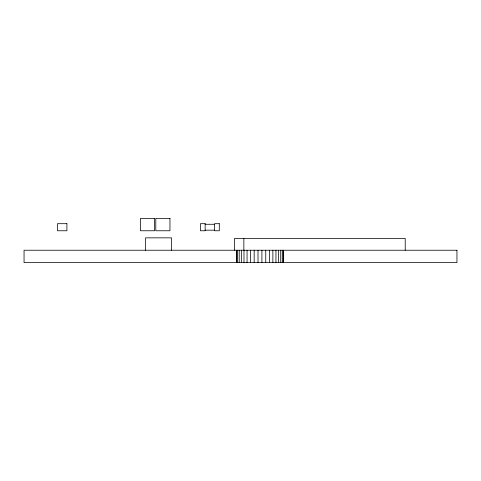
<?xml version="1.0" encoding="UTF-8"?>
<svg xmlns="http://www.w3.org/2000/svg" width="481" height="481" viewBox="0 0 481 481"><rect width="100%" height="100%" fill="white"/><g stroke="black" fill="none" stroke-linecap="round" stroke-linejoin="round"><path stroke-width="0.72" d="M205.14 224.278L214.574 224.278M205.14 230.177L214.574 230.177M405.218 250.234L405.218 238.438L234.506 238.438L234.506 250.234M283.556 250.234L283.556 262.614M283.231 250.234L283.231 262.614M282.275 250.234L282.275 262.614M280.712 250.234L280.712 262.614M278.577 250.234L278.577 262.614M275.944 250.234L275.944 262.614M272.865 250.234L272.865 262.614M269.438 250.234L269.438 262.614M265.752 250.234L265.752 262.614M261.911 250.234L261.911 262.614M258.014 250.234L258.014 262.614M254.172 250.234L254.172 262.614M250.487 250.234L250.487 262.614M247.06 250.234L247.06 262.614M243.987 250.234L243.987 262.614M243.855 238.438L243.855 250.234M241.348 250.234L241.348 262.614M239.213 250.234L239.213 262.614M237.65 250.234L237.65 262.614M236.694 250.234L236.694 262.614M236.369 250.234L236.369 262.614M171.549 250.234L171.549 237.848L145.593 237.848L145.593 250.234M154.623 218.386L140.464 218.386L140.464 230.766L154.623 230.766L154.623 218.386M169.955 218.386L155.802 218.386L155.802 230.766L169.955 230.766L169.955 218.386M66.913 223.689L57.473 223.689L57.473 230.766L66.913 230.766L66.913 223.689M205.14 223.689L200.421 223.689L200.421 230.766L205.14 230.766L205.14 223.689M219.294 223.689L214.574 223.689L214.574 230.766L219.294 230.766L219.294 223.689M456.95 250.234L24.05 250.234L24.05 262.614L456.95 262.614L456.95 250.234"/></g></svg>
